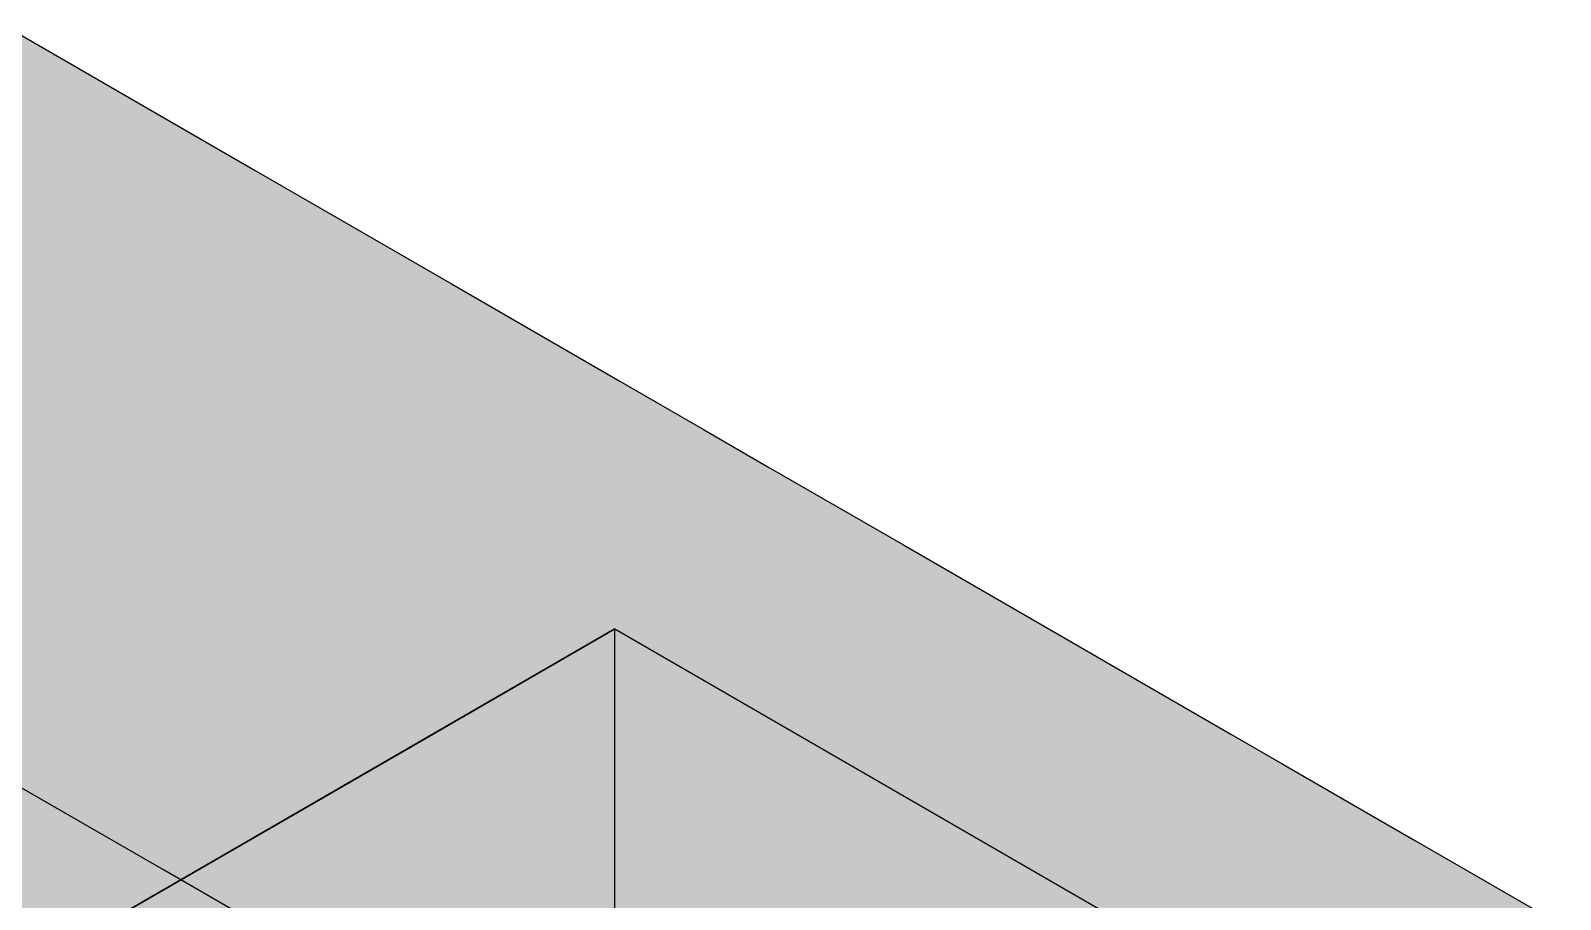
# Model space of a CAD drawing. Extents: x 0 to 297, y 0 to 210.
# Drawn here: x 224.72 to 234.68, y 164.76 to 170.42 of the extents above; entities that cross this region are included whole.
import ezdxf

# ---------------------------------------------------------------- set-up
doc = ezdxf.new("R2010")
doc.units = 0
doc.layers.add('SOMBRA', color=8, linetype='CONTINUOUS')
doc.layers.add('VISIBLE', color=7, linetype='CONTINUOUS')

msp = doc.modelspace()

# ---------------------------------------------------------------- linework, layer by layer
at = {"layer": 'SOMBRA', "color": 254}
for points in [[(225.5809, 169.853), (224.6016, 170.4185), (224.4239, 168.8533)], [(224.5661, 164.8314), (225.5809, 169.853), (224.4239, 168.8533)], [(224.5661, 164.8314), (226.1775, 169.5086), (225.5809, 169.853)], [(225.5147, 165.4559), (226.1775, 169.5086), (224.5661, 164.8314)], [(225.5147, 165.4559), (227.4616, 168.7672), (226.1775, 169.5086)], [(227.2276, 166.5836), (227.4616, 168.7672), (225.5147, 165.4559)], [(227.2276, 166.5836), (228.5541, 168.1365), (227.4616, 168.7672)], [(229.1041, 167.8189), (228.5541, 168.1365), (227.2276, 166.5836)], [(229.5192, 167.5793), (229.1041, 167.8189), (227.2276, 166.5836)], [(229.5192, 167.5793), (227.2276, 166.5836), (225.0601, 164.046)], [(229.5192, 167.5793), (225.0601, 164.046), (225.2819, 163.918)], [(230.4018, 167.0697), (229.5192, 167.5793), (225.2819, 163.918)], [(230.4018, 167.0697), (225.2819, 163.918), (225.459, 163.8157)], [(231.236, 166.5881), (230.4018, 167.0697), (225.459, 163.8157)], [(227.2276, 166.5836), (225.5147, 165.4559), (224.7806, 164.2074)], [(227.2276, 166.5836), (224.7806, 164.2074), (225.0601, 164.046)], [(231.236, 166.5881), (225.459, 163.8157), (225.5999, 163.7344)], [(232.0509, 166.1176), (231.236, 166.5881), (225.5999, 163.7344)], [(233.4706, 163.665), (228.5208, 166.5227), (217.1527, 159.9593)], [(232.0509, 166.1176), (225.5999, 163.7344), (225.7093, 163.6712)], [(231.2077, 165.1674), (232.0509, 166.1176), (225.7093, 163.6712)], [(231.2077, 165.1674), (232.5337, 165.8388), (232.0509, 166.1176)], [(231.2077, 165.1674), (232.8746, 165.642), (232.5337, 165.8388)], [(229.532, 164.319), (232.8746, 165.642), (231.2077, 165.1674)], [(229.532, 164.319), (233.7383, 165.1434), (232.8746, 165.642)], [(225.5147, 165.4559), (224.5661, 164.8314), (224.4224, 164.4142)], [(225.5147, 165.4559), (224.4224, 164.4142), (224.7806, 164.2074)], [(231.2077, 165.1674), (225.7093, 163.6712), (225.7896, 163.6248)], [(229.532, 164.319), (231.2077, 165.1674), (225.7896, 163.6248)], [(228.7352, 163.9156), (234.682, 164.5985), (233.7383, 165.1434)], [(228.7352, 163.9156), (233.7383, 165.1434), (229.532, 164.319)]]:
    msp.add_solid(points, dxfattribs=at)
at = {"layer": 'SOMBRA', "color": 253}
for points in [[(225.5809, 168.6344), (224.6016, 169.1999), (224.6016, 170.4185)], [(225.5809, 168.6344), (224.6016, 170.4185), (225.5809, 169.853)], [(226.1775, 168.29), (225.5809, 168.6344), (225.5809, 169.853)], [(226.1775, 168.29), (225.5809, 169.853), (226.1775, 169.5086)], [(227.4616, 167.5486), (226.1775, 168.29), (226.1775, 169.5086)], [(227.4616, 167.5486), (226.1775, 169.5086), (227.4616, 168.7672)], [(225.5809, 166.1727), (224.6016, 166.7381), (224.6016, 169.1999)], [(225.5809, 166.1727), (224.6016, 169.1999), (225.5809, 168.6344)], [(228.5541, 166.9179), (227.4616, 167.5486), (227.4616, 168.7672)], [(228.5541, 166.9179), (227.4616, 168.7672), (228.5541, 168.1365)], [(226.1775, 165.8282), (225.5809, 166.1727), (225.5809, 168.6344)], [(226.1775, 165.8282), (225.5809, 168.6344), (226.1775, 168.29)], [(227.4616, 165.0869), (226.1775, 165.8282), (226.1775, 168.29)], [(227.4616, 165.0869), (226.1775, 168.29), (227.4616, 167.5486)], [(229.1041, 166.6003), (228.5541, 166.9179), (228.5541, 168.1365)], [(229.1041, 166.6003), (228.5541, 168.1365), (229.1041, 167.8189)], [(229.5192, 166.3607), (229.1041, 166.6003), (229.1041, 167.8189)], [(229.5192, 166.3607), (229.1041, 167.8189), (229.5192, 167.5793)], [(227.4616, 165.0869), (227.4616, 167.5486), (228.5541, 166.9179)], [(230.4018, 165.8511), (229.5192, 166.3607), (229.5192, 167.5793)], [(230.4018, 165.8511), (229.5192, 167.5793), (230.4018, 167.0697)], [(231.236, 165.3694), (230.4018, 165.8511), (230.4018, 167.0697)], [(231.236, 165.3694), (230.4018, 167.0697), (231.236, 166.5881)], [(227.4616, 165.0869), (228.5541, 166.9179), (228.5541, 164.5653)], [(228.5541, 166.9179), (229.1041, 164.3943), (228.5541, 164.5653)], [(228.5541, 166.9179), (229.1041, 166.6003), (229.1041, 164.3943)], [(225.5809, 165.4896), (224.6016, 165.7941), (224.6016, 166.7381)], [(225.5809, 165.4896), (224.6016, 166.7381), (225.5809, 166.1727)], [(229.1041, 166.6003), (229.5192, 164.2653), (229.1041, 164.3943)], [(229.1041, 166.6003), (229.5192, 166.3607), (229.5192, 164.2653)], [(232.0509, 164.899), (231.236, 165.3694), (231.236, 166.5881)], [(232.0509, 164.899), (231.236, 166.5881), (232.0509, 166.1176)], [(228.5208, 166.5227), (228.5208, 164.6619), (224.2716, 161.887)], [(228.5208, 166.5227), (224.2716, 161.887), (227.1066, 165.7062)], [(228.5208, 164.6619), (228.5208, 166.5227), (233.4706, 163.665)], [(229.5192, 166.3607), (230.4018, 163.9909), (229.5192, 164.2653)], [(229.5192, 166.3607), (230.4018, 165.8511), (230.4018, 163.9909)], [(226.1775, 165.3042), (225.5809, 165.4896), (225.5809, 166.1727)], [(226.1775, 165.3042), (225.5809, 166.1727), (226.1775, 165.8282)], [(232.5337, 164.6202), (232.0509, 164.899), (232.0509, 166.1176)], [(232.5337, 164.6202), (232.0509, 166.1176), (232.5337, 165.8388)], [(230.4018, 165.8511), (231.236, 163.7316), (230.4018, 163.9909)], [(230.4018, 165.8511), (231.236, 165.3694), (231.236, 163.7316)], [(225.5809, 164.9541), (224.6016, 165.5195), (224.6016, 165.7941)], [(225.5809, 164.9541), (224.6016, 165.7941), (225.5809, 165.4896)], [(227.4616, 164.905), (226.1775, 165.3042), (226.1775, 165.8282)], [(227.4616, 164.905), (226.1775, 165.8282), (227.4616, 165.0869)], [(232.8746, 164.4234), (232.5337, 164.6202), (232.5337, 165.8388)], [(232.8746, 164.4234), (232.5337, 165.8388), (232.8746, 165.642)], [(227.1066, 165.7062), (224.2716, 161.887), (212.9645, 154.5031)], [(227.1066, 165.7062), (212.9645, 154.5031), (212.9645, 157.5412)], [(233.7383, 163.9247), (232.8746, 164.4234), (232.8746, 165.642)], [(233.7383, 163.9247), (232.8746, 165.642), (233.7383, 165.1434)], [(226.1775, 164.6096), (225.5809, 164.9541), (225.5809, 165.4896)], [(226.1775, 164.6096), (225.5809, 165.4896), (226.1775, 165.3042)], [(231.236, 165.3694), (232.0509, 163.4782), (231.236, 163.7316)], [(231.236, 165.3694), (232.0509, 164.899), (232.0509, 163.4782)], [(227.4616, 163.8683), (226.1775, 164.6096), (226.1775, 165.3042)], [(227.4616, 163.8683), (226.1775, 165.3042), (227.4616, 164.905)], [(227.4616, 164.905), (227.4616, 165.0869), (228.1443, 164.6927)], [(227.4616, 165.0869), (228.5541, 164.5653), (228.1443, 164.6927)], [(234.682, 163.3799), (233.7383, 163.9247), (233.7383, 165.1434)], [(234.682, 163.3799), (233.7383, 165.1434), (234.682, 164.5985)], [(228.5541, 163.2375), (227.4616, 163.8683), (227.4616, 164.905)], [(228.5541, 163.2375), (227.4616, 164.905), (228.1443, 164.6927)], [(232.0509, 164.899), (232.5337, 163.3281), (232.0509, 163.4782)], [(232.0509, 164.899), (232.5337, 164.6202), (232.5337, 163.3281)]]:
    msp.add_solid(points, dxfattribs=at)
at = {"layer": 'SOMBRA', "color": 252}
for points in [[(224.4239, 163.9543), (224.6016, 165.5195), (225.5809, 164.9541)], [(224.5661, 159.9324), (224.4239, 163.9543), (225.5809, 164.9541)], [(224.5661, 159.9324), (225.5809, 164.9541), (226.1775, 164.6096)]]:
    msp.add_solid(points, dxfattribs=at)
at = {"layer": 'VISIBLE'}
for p, q in [((224.6016, 170.4185), (225.5809, 169.853)), ((225.5809, 169.853), (226.1775, 169.5086)), ((226.1775, 169.5086), (227.4616, 168.7672)), ((227.4616, 168.7672), (228.5541, 168.1365)), ((228.5541, 168.1365), (229.1041, 167.8189)), ((229.1041, 167.8189), (229.5192, 167.5793)), ((229.5192, 167.5793), (230.4018, 167.0697)), ((230.4018, 167.0697), (231.236, 166.5881)), ((231.236, 166.5881), (232.0509, 166.1176)), ((228.5208, 166.5227), (217.1527, 159.9593)), ((227.1066, 165.7062), (228.5208, 166.5227)), ((228.5208, 164.6619), (228.5208, 166.5227)), ((228.5208, 166.5227), (233.4706, 163.665)), ((232.0509, 166.1176), (232.5337, 165.8388)), ((232.5337, 165.8388), (232.8746, 165.642)), ((212.9645, 157.5412), (227.1066, 165.7062)), ((232.8746, 165.642), (233.7383, 165.1434)), ((225.5809, 164.9541), (224.6016, 165.5195)), ((233.7383, 165.1434), (234.682, 164.5985)), ((226.1775, 164.6096), (225.5809, 164.9541))]:
    msp.add_line(p, q, dxfattribs=at)

doc.saveas('drawing.dxf')
